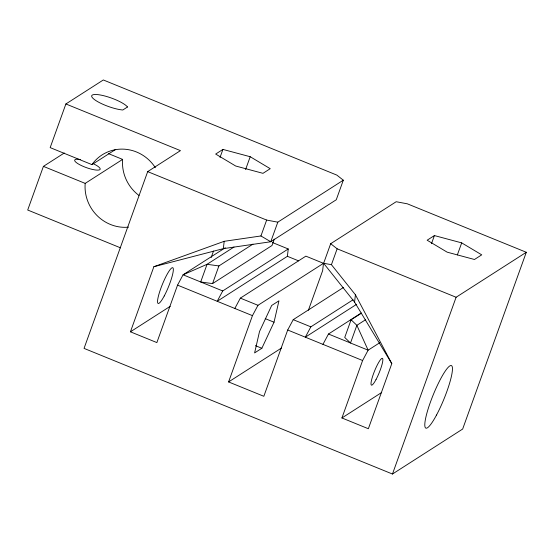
<?xml version="1.0" encoding="UTF-8"?>
<svg xmlns="http://www.w3.org/2000/svg" width="554" height="554" viewBox="0 0 554 554"><rect width="100%" height="100%" fill="white"/><g stroke="black" fill="none" stroke-linecap="round" stroke-linejoin="round"><path stroke-width="0.83" d="M225.291 247.742L183.069 274.791L177.55 285.13L156.865 342.58L130.432 331.811L153.867 266.716L223.338 248.649L224.183 241.315L260.934 235.962L270.754 241.752L336.264 199.765L343.314 180.189L336.839 175.099L103.321 79.97L65.884 103.965L50.172 147.613L91.936 164.628A39.59 37.921 57.3 0 1 155.342 167.696M288.239 248.968L222.729 290.947L217.203 301.286L287.394 256.301L288.239 248.968L272.499 242.555M234.827 308.467L240.353 298.128L305.863 256.142L323.488 263.323L322.643 270.664L308.384 310.275M379.774 342.711L368.126 350.176L362.607 360.516L341.922 417.965L368.355 428.734L391.796 363.639L354.574 302.11L355.419 294.77L331.43 264.68L323.626 263.288L330.676 243.705L396.186 201.725L407.335 203.817L526.3 252.278L462.659 429.045L392.467 474.03L84.049 348.39L147.689 171.622L180.445 150.626L65.884 103.965M274.029 322.213L278.946 300.815L271.689 305.462L259.521 331.514L254.605 352.919L261.855 348.272L274.029 322.213L265.214 318.626M64.292 152.994L43.413 166.373L27.7 210.021L120.627 247.88M220.021 157.447L222.916 149.414L250.2 156.727L270.227 168.686L262.977 173.333L235.692 166.02L215.665 154.06L222.916 149.414M211.164 257.541L213.512 251.031M245.574 169.586L250.2 156.727M233.996 247.036L207.058 264.3L200.693 281.972L212.549 283.613L218.913 265.934L252.977 244.106M260.934 235.962L266.647 220.077L277.803 222.168L343.314 180.189M277.803 222.168L270.754 241.752L223.338 248.649M274.292 239.099L271.979 245.533L212.549 283.613M343.445 287.478L293.225 319.665L287.699 330.004L263.836 396.29L228.587 381.935L252.451 315.642L257.977 305.302L323.488 263.323M331.43 264.68L337.144 248.794L330.676 243.705M361.243 313.28L351.098 319.783L344.733 337.455L350.502 342.995L356.866 325.323L365.598 319.72M431.511 243.601L434.405 235.568L461.69 242.881L481.724 254.84L474.466 259.487L447.182 252.174L427.155 240.214L434.405 235.568M457.348 254.93L461.69 242.881M392.467 474.03L456.108 297.256L526.3 252.278M353.064 299.79L310.849 326.846L305.323 337.185L356.7 304.257M322.947 344.359L328.474 334.02L361.229 313.031M91.936 164.628L115.689 149.407M43.413 166.373L85.184 183.388L122.614 159.4A39.59 37.921 57.3 0 0 138.943 195.43M130.432 331.811L170.23 306.307M228.587 381.935L281.411 348.078M341.922 417.965L381.72 392.461M153.867 266.716L224.183 241.315M218.913 265.934L207.058 264.3L183.069 274.791L222.729 290.947M108.432 153.617L122.614 159.4M147.689 171.622L266.647 220.077M337.144 248.794L456.108 297.256M287.394 256.301L298.613 260.872M240.353 298.128L257.977 305.302M293.225 319.665L310.849 326.846M328.474 334.02L368.126 350.176L356.866 325.323L351.098 319.783M177.55 285.13L252.451 315.642M287.699 330.004L362.607 360.516M255.449 345.661L261.855 348.272M323.626 263.288L354.574 302.11M355.419 294.77L391.796 363.639M128.576 227.161A39.59 37.921 57.3 0 1 85.184 183.388M93.778 163.949A13.518 3.13 19.8 0 1 97.393 170.126A13.518 3.13 19.8 0 1 78.031 163.749A13.518 3.13 19.8 0 1 80.309 159.517M127.496 106.984L122.815 109.99A19.314 4.474 19.8 0 1 94.976 99.949A19.314 4.474 19.8 0 1 102.151 95.357A19.314 4.474 19.8 0 1 127.496 106.984M376.034 379.518A14.487 2.472 -67.8 0 0 382.447 358.348A14.487 2.472 -67.8 0 0 372.302 377.336A14.487 2.472 -67.8 0 0 376.034 379.518M164.24 295.961A19.314 3.296 -67.8 0 0 172.793 267.734A19.314 3.296 -67.8 0 0 159.268 293.052A19.314 3.296 -67.8 0 0 164.24 295.961M436.524 415.029A33.801 5.769 -67.8 0 0 451.489 365.626A33.801 5.769 -67.8 0 0 427.82 409.939A33.801 5.769 -67.8 0 0 436.524 415.029"/></g></svg>
